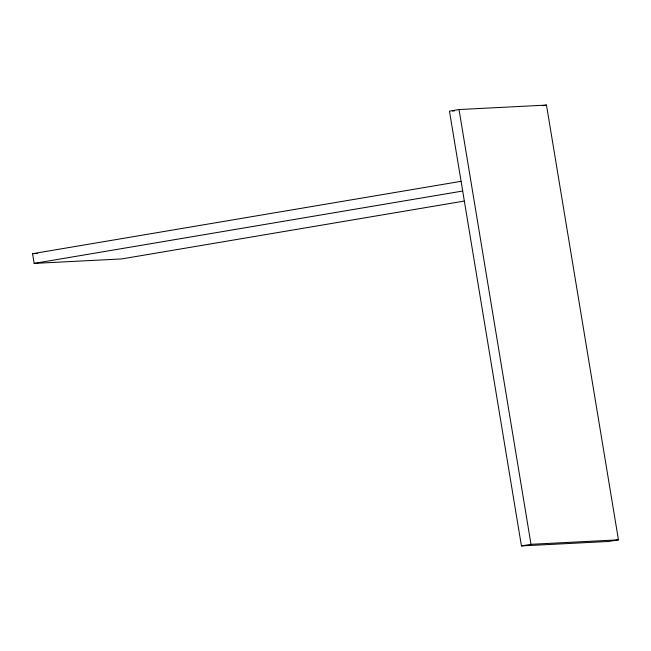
<?xml version="1.0" encoding="UTF-8"?>
<svg xmlns="http://www.w3.org/2000/svg" width="651" height="651" viewBox="0 0 651 651"><rect width="100%" height="100%" fill="white"/><g stroke="black" fill="none" stroke-linecap="round" stroke-linejoin="round"><path stroke-width="0.98" d="M459.028 109.547L449.459 111.158L521.435 545.92L608.88 541.453L618.45 539.842L546.474 105.08L459.028 109.547L531.004 544.309L618.45 539.842M542.649 105.722L546.474 105.08M464.025 201.102L121.607 258.935L34.161 263.403L32.55 253.695L461.071 181.32M34.161 263.403L462.682 191.028M521.435 545.92L531.004 544.309M452.478 111.004L454.488 110.906M32.55 253.695L37.579 253.434"/></g></svg>
